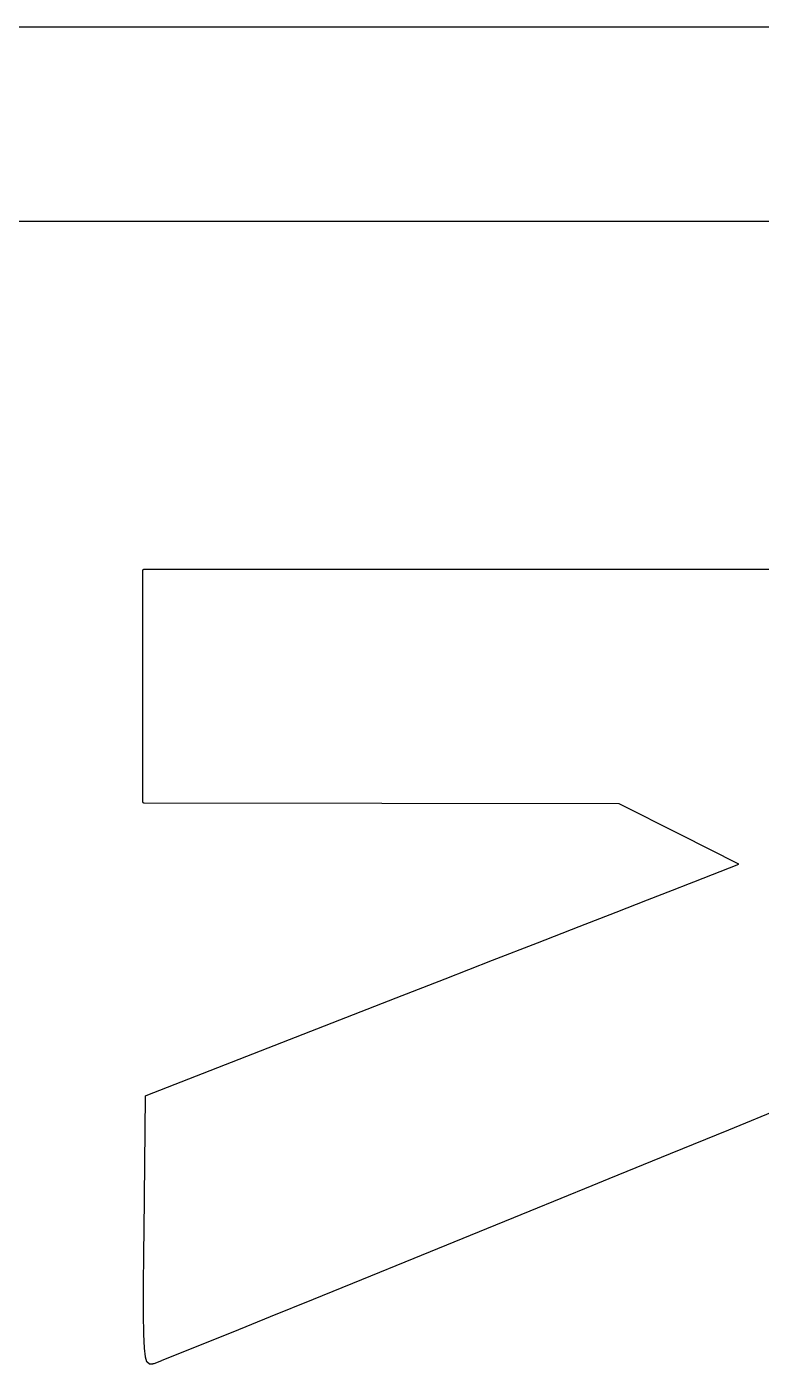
# Model space of a CAD drawing. Extents: x -1.2 to 49.3, y 2.3 to 45.6.
# Drawn here: x 40.45 to 43.61, y 34.33 to 40.07 of the extents above; entities that cross this region are included whole.
import ezdxf

# ---------------------------------------------------------------- set-up
doc = ezdxf.new("R2010")
doc.units = 0
doc.layers.add('BLACK', color=7, linetype='CONTINUOUS')

msp = doc.modelspace()

# ---------------------------------------------------------------- linework, layer by layer
at = {"layer": 'BLACK', "linetype": 'CONTINUOUS'}
for p, q in [((37.2098, 40.072), (49.3173, 40.072)), ((48.4867, 39.2365), (38.0403, 39.2365)), ((40.9513, 37.7387), (40.9514, 37.7392)), ((40.9513, 36.7438), (40.9513, 37.7387)), ((40.9514, 37.7397), (40.9516, 37.7402)), ((40.9514, 37.7392), (40.9514, 37.7397)), ((40.9514, 37.7397), (40.9514, 37.7397)), ((40.9514, 37.7397), (40.9514, 37.7397)), ((40.9516, 37.7402), (40.9517, 37.7406)), ((40.9517, 37.7406), (40.952, 37.7411)), ((40.9517, 37.7406), (40.9517, 37.7406)), ((40.9517, 37.7406), (40.9517, 37.7406)), ((40.952, 37.7411), (40.9522, 37.7415)), ((40.9522, 37.7415), (40.9525, 37.7419)), ((40.9522, 37.7415), (40.9522, 37.7415)), ((40.9522, 37.7415), (40.9522, 37.7415)), ((40.9525, 37.7419), (40.9528, 37.7422)), ((40.9528, 37.7422), (40.9532, 37.7425)), ((40.9528, 37.7422), (40.9528, 37.7422)), ((40.9528, 37.7422), (40.9528, 37.7422)), ((40.9532, 37.7425), (40.9536, 37.7428)), ((40.9536, 37.7428), (40.954, 37.7431)), ((40.9536, 37.7428), (40.9536, 37.7428)), ((40.9536, 37.7428), (40.9536, 37.7428)), ((40.954, 37.7431), (40.9544, 37.7433)), ((40.9544, 37.7433), (40.9544, 37.7433)), ((40.9544, 37.7433), (40.9545, 37.7433)), ((40.9545, 37.7433), (40.9549, 37.7434)), ((40.9549, 37.7434), (40.9554, 37.7436)), ((40.9554, 37.7436), (40.9554, 37.7436)), ((40.9554, 37.7436), (40.9554, 37.7436)), ((40.9554, 37.7436), (40.9558, 37.7436)), ((40.9558, 37.7436), (40.9563, 37.7437)), ((40.9563, 37.7437), (47.3699, 37.7437)), ((40.9514, 36.7433), (40.9513, 36.7438)), ((40.9514, 36.7429), (40.9514, 36.7433)), ((40.9516, 36.7424), (40.9514, 36.7429)), ((40.9514, 36.7429), (40.9514, 36.7429)), ((40.9514, 36.7429), (40.9514, 36.7429)), ((40.9517, 36.742), (40.9516, 36.7424)), ((40.9517, 36.7419), (40.9517, 36.742)), ((40.9519, 36.7415), (40.9517, 36.7419)), ((40.9517, 36.7419), (40.9517, 36.7419)), ((40.9521, 36.7411), (40.9519, 36.7415)), ((40.9522, 36.7411), (40.9521, 36.7411)), ((40.9525, 36.7407), (40.9522, 36.7411)), ((40.9522, 36.7411), (40.9522, 36.7411)), ((40.9528, 36.7403), (40.9525, 36.7407)), ((40.9531, 36.74), (40.9528, 36.7403)), ((40.9528, 36.7403), (40.9528, 36.7403)), ((40.9528, 36.7403), (40.9528, 36.7403)), ((40.9535, 36.7397), (40.9531, 36.74)), ((40.9539, 36.7395), (40.9535, 36.7397)), ((40.9535, 36.7397), (40.9535, 36.7397)), ((40.9535, 36.7397), (40.9535, 36.7397)), ((40.9544, 36.7392), (40.9539, 36.7395)), ((40.9548, 36.7391), (40.9544, 36.7392)), ((40.9544, 36.7392), (40.9544, 36.7392)), ((40.9544, 36.7392), (40.9544, 36.7392)), ((40.9553, 36.7389), (40.9548, 36.7391)), ((40.9557, 36.7389), (40.9553, 36.7389)), ((40.9553, 36.7389), (40.9553, 36.7389)), ((40.9553, 36.7389), (40.9553, 36.7389)), ((40.9563, 36.7388), (40.9557, 36.7389)), ((41.9775, 36.7377), (40.9563, 36.7388)), ((40.9563, 36.7388), (40.9563, 36.7388)), ((41.9776, 36.7377), (41.9775, 36.7377)), ((42.9977, 36.7366), (41.9776, 36.7377)), ((43.2592, 36.6042), (42.9977, 36.7366)), ((43.2593, 36.6042), (43.2592, 36.6042)), ((43.2592, 36.6042), (43.2592, 36.6042)), ((43.5119, 36.4762), (43.2593, 36.6042)), ((43.318, 36.4011), (43.5119, 36.4762)), ((43.1193, 36.3239), (43.2258, 36.3653)), ((43.2258, 36.3653), (43.2259, 36.3653)), ((43.2259, 36.3653), (43.2992, 36.3938)), ((43.2259, 36.3653), (43.2259, 36.3653)), ((43.2992, 36.3938), (43.2993, 36.3938)), ((43.2993, 36.3938), (43.3179, 36.4011)), ((43.3179, 36.4011), (43.318, 36.4011)), ((43.318, 36.4011), (43.318, 36.4011)), ((42.9843, 36.2713), (43.1193, 36.3239)), ((43.1193, 36.3239), (43.1193, 36.3239)), ((42.8252, 36.2094), (42.9843, 36.2713)), ((42.9843, 36.2713), (42.9843, 36.2713)), ((42.9843, 36.2713), (42.9843, 36.2713)), ((42.6466, 36.1398), (42.8252, 36.2093)), ((42.8252, 36.2093), (42.8252, 36.2094)), ((42.8252, 36.2094), (42.8252, 36.2094)), ((42.4531, 36.0644), (42.6466, 36.1398)), ((42.6466, 36.1398), (42.6466, 36.1398)), ((42.2491, 35.9849), (42.4531, 36.0644)), ((42.4531, 36.0644), (42.4531, 36.0644)), ((42.0393, 35.9031), (42.2491, 35.9849)), ((40.9651, 35.4843), (42.0393, 35.9031)), ((42.0393, 35.9031), (42.0393, 35.9031)), ((40.9563, 34.9027), (40.9619, 35.4797)), ((40.9619, 35.4799), (40.962, 35.4807)), ((40.9619, 35.4798), (40.9619, 35.4799)), ((40.9619, 35.4797), (40.9619, 35.4798)), ((40.9619, 35.4798), (40.9619, 35.4798)), ((40.9619, 35.4798), (40.9619, 35.4798)), ((40.962, 35.4807), (40.9623, 35.4817)), ((40.9623, 35.4817), (40.9628, 35.4825)), ((40.9628, 35.4825), (40.9631, 35.4828)), ((40.9628, 35.4825), (40.9628, 35.4825)), ((40.9628, 35.4825), (40.9628, 35.4825)), ((40.9631, 35.4828), (40.9635, 35.4832)), ((40.9635, 35.4833), (40.9638, 35.4835)), ((40.9635, 35.4832), (40.9635, 35.4833)), ((40.9635, 35.4833), (40.9635, 35.4833)), ((40.9638, 35.4835), (40.9642, 35.4839)), ((40.9642, 35.4839), (40.9642, 35.4839)), ((40.9642, 35.4839), (40.9642, 35.4839)), ((40.9642, 35.4839), (40.9644, 35.4839)), ((40.9644, 35.4839), (40.9651, 35.4843)), ((40.9651, 35.4843), (40.9651, 35.4843)), ((43.7033, 35.4316), (43.4668, 35.3353)), ((43.4668, 35.3353), (43.2157, 35.233)), ((43.2156, 35.233), (42.9527, 35.1257)), ((43.2157, 35.233), (43.2156, 35.233)), ((43.2156, 35.233), (43.2156, 35.233)), ((42.8795, 35.0958), (42.6132, 34.9871)), ((42.9527, 35.1257), (42.8795, 35.0958)), ((42.9527, 35.1257), (42.9527, 35.1257)), ((42.6131, 34.987), (42.3576, 34.8828)), ((42.6132, 34.9871), (42.6131, 34.987)), ((42.6131, 34.987), (42.6131, 34.987)), ((40.9554, 34.8129), (40.9563, 34.9027)), ((40.9563, 34.9027), (40.9563, 34.9027)), ((42.3576, 34.8828), (42.1155, 34.7842)), ((42.3576, 34.8828), (42.3576, 34.8828)), ((40.9543, 34.6609), (40.9554, 34.8129)), ((40.9554, 34.8129), (40.9554, 34.8129)), ((42.1154, 34.7842), (41.8897, 34.6923)), ((42.1155, 34.7842), (42.1154, 34.7842)), ((42.1154, 34.7842), (42.1154, 34.7842)), ((41.8896, 34.6923), (41.6829, 34.6083)), ((41.8897, 34.6923), (41.8896, 34.6923)), ((41.8896, 34.6923), (41.8896, 34.6923)), ((40.9541, 34.5444), (40.9543, 34.6609)), ((40.9543, 34.6609), (40.9543, 34.6609)), ((41.6828, 34.6083), (41.4979, 34.5332)), ((41.6829, 34.6083), (41.6828, 34.6083)), ((40.9541, 34.5443), (40.9541, 34.5444)), ((40.9552, 34.4588), (40.9541, 34.5443)), ((41.4979, 34.5332), (41.3376, 34.4683)), ((41.4979, 34.5332), (41.4979, 34.5332)), ((40.9552, 34.4587), (40.9552, 34.4588)), ((40.9552, 34.4586), (40.9552, 34.4587)), ((40.9552, 34.4587), (40.9552, 34.4587)), ((40.9578, 34.3995), (40.9552, 34.4586)), ((41.3375, 34.4683), (41.2046, 34.4146)), ((41.3376, 34.4683), (41.3375, 34.4683)), ((41.3375, 34.4683), (41.3375, 34.4683)), ((40.9578, 34.3994), (40.9578, 34.3995)), ((40.9578, 34.3992), (40.9578, 34.3994)), ((40.9578, 34.3991), (40.9578, 34.3992)), ((40.9621, 34.3618), (40.9578, 34.3991)), ((41.2046, 34.4146), (41.1017, 34.3732)), ((41.2046, 34.4146), (41.2046, 34.4146)), ((41.2046, 34.4146), (41.2046, 34.4146)), ((40.9622, 34.3614), (40.9621, 34.3618)), ((40.9623, 34.361), (40.9622, 34.3614)), ((40.9623, 34.3609), (40.9623, 34.361)), ((40.9686, 34.3409), (40.9623, 34.3609)), ((40.9688, 34.3405), (40.9686, 34.3409)), ((40.9689, 34.3402), (40.9688, 34.3405)), ((40.969, 34.3401), (40.9689, 34.3402)), ((40.969, 34.34), (40.969, 34.3401)), ((40.9692, 34.3397), (40.969, 34.34)), ((40.9694, 34.3393), (40.9692, 34.3397)), ((40.9695, 34.3393), (40.9694, 34.3393)), ((40.9695, 34.3392), (40.9695, 34.3393)), ((40.9698, 34.3389), (40.9695, 34.3392)), ((40.9701, 34.3386), (40.9698, 34.3389)), ((40.9787, 34.3312), (40.9701, 34.3386)), ((40.9701, 34.3386), (40.9701, 34.3386)), ((41.0317, 34.3453), (40.9975, 34.3321)), ((41.0318, 34.3454), (41.0317, 34.3453)), ((41.0317, 34.3453), (41.0317, 34.3453)), ((41.1017, 34.3732), (41.0318, 34.3454)), ((41.1017, 34.3732), (41.1017, 34.3732)), ((41.1017, 34.3732), (41.1017, 34.3732)), ((40.9791, 34.331), (40.9787, 34.3312)), ((40.9794, 34.3307), (40.9791, 34.331)), ((40.9795, 34.3307), (40.9794, 34.3307)), ((40.9799, 34.3305), (40.9795, 34.3307)), ((40.9795, 34.3307), (40.9795, 34.3307)), ((40.9803, 34.3303), (40.9799, 34.3305)), ((40.9804, 34.3303), (40.9803, 34.3303)), ((40.9808, 34.3302), (40.9804, 34.3303)), ((40.9804, 34.3303), (40.9804, 34.3303)), ((40.9813, 34.3301), (40.9808, 34.3302)), ((40.9818, 34.3301), (40.9813, 34.3301)), ((40.9813, 34.3301), (40.9813, 34.3301)), ((40.9813, 34.3301), (40.9813, 34.3301)), ((40.9822, 34.33), (40.9818, 34.3301)), ((40.9823, 34.3301), (40.9822, 34.33)), ((40.9934, 34.3309), (40.9823, 34.3301)), ((40.9823, 34.3301), (40.9823, 34.3301)), ((40.9935, 34.3309), (40.9934, 34.3309)), ((40.9936, 34.3309), (40.9935, 34.3309)), ((40.994, 34.331), (40.9936, 34.3309)), ((40.9944, 34.331), (40.994, 34.331)), ((40.9945, 34.3311), (40.9944, 34.331)), ((40.9946, 34.3311), (40.9945, 34.3311)), ((40.9973, 34.332), (40.9946, 34.3311)), ((40.9946, 34.3311), (40.9946, 34.3311)), ((40.9974, 34.3321), (40.9973, 34.332)), ((40.9975, 34.3321), (40.9974, 34.3321)), ((40.9975, 34.3321), (40.9975, 34.3321))]:
    msp.add_line(p, q, dxfattribs=at)

doc.saveas('drawing.dxf')
